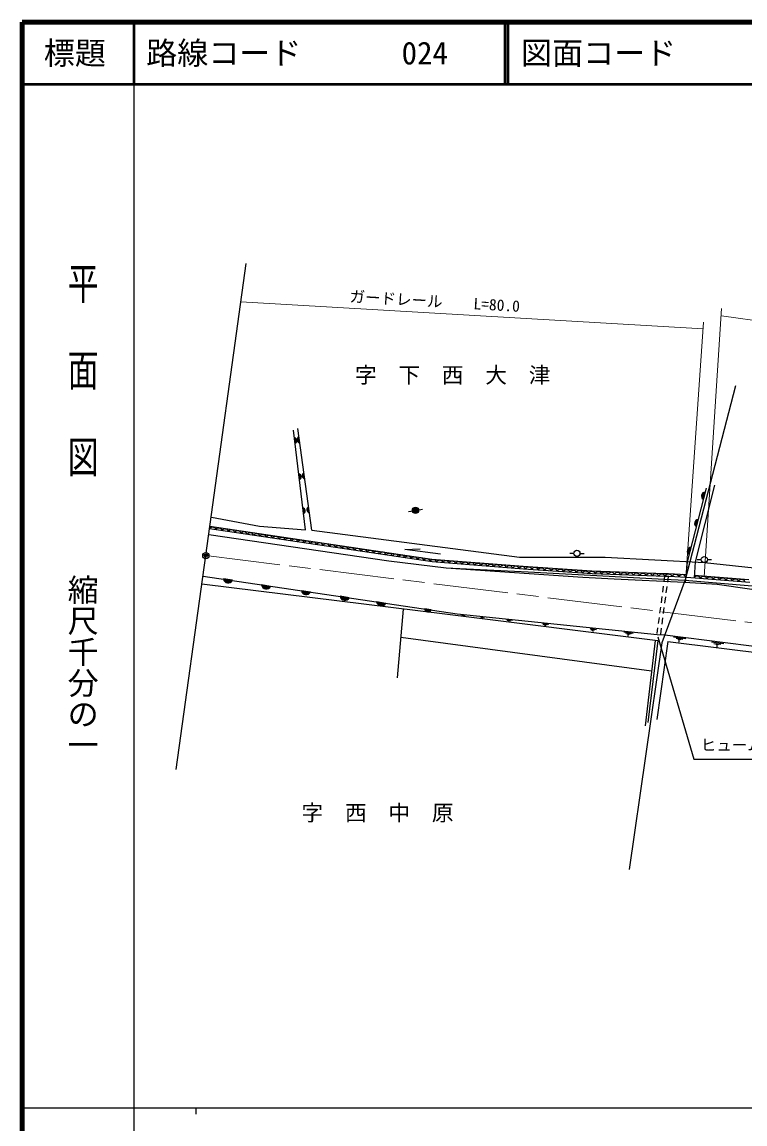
# Model space of a CAD drawing. Units: millimetres, scale not verified. Extents: x 40000 to 680000, y 20000 to 380000.
# Drawn here: x 40000 to 156459, y 202409 to 380000 of the extents above; entities that cross this region are included whole.
import ezdxf
from ezdxf.enums import TextEntityAlignment as Align

# ---------------------------------------------------------------- set-up
doc = ezdxf.new("R2010")
doc.units = ezdxf.units.MM
doc.header["$LTSCALE"] = 1000
doc.header["$PDMODE"] = 32
doc.header["$PDSIZE"] = 500
doc.linetypes.add('CHAIN', pattern=[18.5, 12, -1.5, 3.5, -1.5])
for name, color, linetype, lineweight in [('M-BGD', 7, 'Continuous', 25), ('M-BMK', 2, 'CHAIN', 13), ('M-BMK-SRVR', 3, 'Continuous', 25), ('M-STR-HTXT', 7, 'Continuous', 13), ('M-TTL', 2, 'Continuous', 140), ('M-TTL-BAND', 7, 'Continuous', 25), ('M-TTL-LINE', 7, 'Continuous', 50)]:
    doc.layers.add(name, color=color, linetype=linetype, lineweight=lineweight)
doc.layers.add('M-TTL-TXT', color=7, linetype='Continuous')
doc.styles.add('@ＭＳ ゴシック', font='')
doc.styles.add('ＭＳ ゴシック', font='')
doc.styles.get('@ＭＳ ゴシック').set_extended_font_data('@MS Gothic')
doc.styles.get('ＭＳ ゴシック').set_extended_font_data('MS Gothic')

msp = doc.modelspace()

# ---------------------------------------------------------------- hatches: boundary and pattern name
at = {"layer": 'M-BGD'}
for points in [[(83858, 313032), (83971, 312090, 0.71925)], [(84710, 312203), (84579, 313142, 0.71925)], [(85536, 306384), (85405, 307323, 0.71925)], [(84576, 307182), (84688, 306240, 0.71925)], [(149740, 303096), (150025, 304246, 0.71925)], [(85220, 301694), (85332, 300752, 0.71925)], [(86296, 300927), (86164, 301866, 0.71925)], [(103881, 301381, 0.92475), (102887, 301304, 0.03909), (102893, 301226), (103387, 301304)], [(103387, 301304), (102893, 301226, 0.92475), (103887, 301304, 0.03909), (103881, 301381)], [(148634, 298667), (148919, 299818, 0.71925)], [(147462, 294204), (147748, 295354, 0.71925)], [(73892, 290023), (72427, 290250, 0.71925)], [(80042, 289052), (78578, 289279, 0.71925)], [(86470, 288128), (85006, 288354, 0.71925)], [(92714, 287228), (91250, 287454, 0.71925)], [(98587, 286312), (97123, 286539, 0.71925)], [(105885, 285259), (104860, 285417, 0.71925)]]:
    msp.add_hatch(color=256, dxfattribs=at).paths.add_polyline_path(points)

# ---------------------------------------------------------------- linework, layer by layer
for p, q in [((154954, 321381), (146811, 290111)), ((86680, 298108), (84404, 314466)), ((85641, 298157), (83711, 314219)), ((83858, 313032), (83971, 312090)), ((84710, 312203), (84579, 313142)), ((85536, 306384), (85405, 307323)), ((84576, 307182), (84688, 306240)), ((150229, 304870), (147168, 293030)), ((151573, 305365), (148429, 293011)), ((149740, 303096), (150025, 304246)), ((70524, 300192), (78237, 298774)), ((85220, 301694), (85332, 300752)), ((86296, 300927), (86164, 301866)), ((102239, 301123), (103387, 301304)), ((103387, 301304), (104535, 301484)), ((70210, 298358), (106058, 293042)), ((70264, 298754), (105999, 293455)), ((78237, 298774), (85641, 298157)), ((148634, 298667), (148919, 299818)), ((70074, 297404), (99085, 293185)), ((86680, 298108), (120164, 293733)), ((101669, 294983), (104149, 295077)), ((107424, 294235), (101669, 294983)), ((147462, 294204), (147748, 295354)), ((99085, 293185), (108332, 292029)), ((105999, 293455), (120743, 292290)), ((106058, 293042), (120802, 291877)), ((120164, 293733), (133940, 293783)), ((128223, 294389), (128885, 294382)), ((129885, 294371), (130547, 294364)), ((133940, 293783), (149926, 292887)), ((147171, 293042), (147003, 290949)), ((148739, 293386), (149402, 293379)), ((150402, 293368), (151064, 293361)), ((108332, 292029), (121541, 291370)), ((108332, 292029), (130319, 290550)), ((120743, 292290), (131788, 291538)), ((120802, 291877), (131847, 291125)), ((121541, 291370), (134572, 290680)), ((131788, 291538), (143572, 291128)), ((148429, 293011), (148281, 290443)), ((149926, 292887), (159457, 291850)), ((69152, 290710), (110096, 284601)), ((73892, 290023), (72427, 290250)), ((130319, 290550), (135376, 290258)), ((131847, 291125), (143631, 290715)), ((134572, 290680), (143448, 290195)), ((135376, 290258), (146696, 289708)), ((146811, 290111), (143088, 279963)), ((143520, 290709), (143395, 289786)), ((143448, 290195), (146813, 290067)), ((143572, 291128), (144139, 291098)), ((143631, 290715), (144198, 290685)), ((144090, 290642), (143965, 289719)), ((144139, 291098), (147003, 290949)), ((144198, 290685), (147062, 290536)), ((146696, 289708), (151985, 289381)), ((146796, 290068), (157646, 289133)), ((147062, 290536), (148439, 290431)), ((148296, 290829), (157102, 290146)), ((148439, 290431), (157244, 289748)), ((68950, 289452), (108514, 284560)), ((80042, 289052), (78578, 289279)), ((86470, 288128), (85006, 288354)), ((143300, 289092), (143166, 288101)), ((143870, 289025), (143736, 288034)), ((151985, 289381), (157568, 288618)), ((92714, 287228), (91250, 287454)), ((98587, 286312), (97123, 286539)), ((143071, 287408), (142937, 286417)), ((143641, 287341), (143507, 286350)), ((101377, 285375), (100428, 274294)), ((105885, 285259), (104860, 285417)), ((108514, 284560), (142423, 280323)), ((110096, 284601), (142300, 281319)), ((110814, 284456), (111378, 284380)), ((111089, 284421), (111069, 284245)), ((113785, 284167), (114481, 284088)), ((142842, 285723), (142708, 284732)), ((143412, 285656), (143278, 284665)), ((113932, 284078), (114344, 284039)), ((114147, 284059), (114147, 283902)), ((118029, 283701), (119030, 283577)), ((118177, 283577), (118684, 283516)), ((118400, 283553), (118375, 283355)), ((123838, 283082), (124875, 282971)), ((123961, 282958), (124628, 282884)), ((124134, 282847), (124418, 282823)), ((124282, 282835), (124270, 282601)), ((142613, 284039), (142479, 283048)), ((143183, 283972), (143049, 282981)), ((101021, 280871), (141400, 275460)), ((131503, 282236), (132540, 282125)), ((131626, 282113), (132293, 282039)), ((131799, 282002), (132083, 281977)), ((131947, 281989), (131935, 281755)), ((136947, 281696), (138430, 281521)), ((137219, 281539), (138183, 281435)), ((137419, 281424), (137973, 281373)), ((137633, 281396), (137604, 280968)), ((142385, 282354), (142259, 281431)), ((142300, 281319), (143547, 281253)), ((142439, 280915), (148215, 261213)), ((142955, 282287), (142829, 281364)), ((143547, 281253), (191499, 275136)), ((144968, 280910), (146937, 280654)), ((145355, 280690), (146439, 280561)), ((143088, 279963), (137821, 243410)), ((142004, 280323), (140364, 266562)), ((142423, 280323), (140835, 267133)), ((144020, 280145), (142259, 267612)), ((144020, 280145), (197072, 273529)), ((145649, 280543), (146108, 280488)), ((145833, 280525), (145814, 280048)), ((151082, 280089), (153051, 279832)), ((151469, 279868), (152553, 279740)), ((151763, 279721), (152222, 279666)), ((151947, 279703), (151928, 279226)), ((148215, 261213), (180711, 261213))]:
    msp.add_line(p, q, dxfattribs=at)
for centre in [(103387, 301304), (129385, 294377), (149902, 293374)]:
    msp.add_circle(centre, 500, dxfattribs=at)
for centre, radius, start, end in [((83757, 312542), 500, 295.34769, 78.24963), ((84802, 312695), 500, 116.5071, 259.40904), ((85628, 306876), 500, 116.5071, 259.40904), ((84474, 306692), 500, 295.34769, 78.24963), ((150075, 303623), 625, 94.60039, 237.50233), ((85118, 301204), 500, 295.34769, 78.24963), ((86388, 301419), 500, 116.5071, 259.40904), ((70678, 298015), 581, 19.74072, 143.76229), ((71694, 297868), 581, 19.74072, 143.76229), ((148970, 299195), 625, 94.60039, 237.50233), ((72709, 297720), 581, 19.74072, 143.76229), ((73725, 297573), 581, 19.74072, 143.76229), ((74741, 297426), 581, 19.74072, 143.76229), ((75756, 297241), 581, 19.74072, 143.76229), ((76772, 297094), 581, 19.74072, 143.76229), ((77787, 296947), 581, 19.74072, 143.76229), ((78798, 296805), 581, 19.74072, 143.76229), ((79813, 296658), 581, 19.74072, 143.76229), ((80829, 296511), 581, 19.74072, 143.76229), ((81850, 296358), 581, 19.74072, 143.76229), ((82865, 296211), 581, 19.74072, 143.76229), ((83881, 296064), 581, 19.74072, 143.76229), ((84897, 295916), 581, 19.74072, 143.76229), ((85912, 295769), 581, 19.74072, 143.76229), ((86928, 295622), 581, 19.74072, 143.76229), ((87943, 295475), 581, 19.74072, 143.76229), ((88959, 295327), 581, 19.74072, 143.76229), ((89960, 295146), 581, 19.74072, 143.76229), ((90976, 294999), 581, 19.74072, 143.76229), ((91991, 294852), 581, 19.74072, 143.76229), ((93021, 294700), 581, 19.74072, 143.76229), ((94037, 294553), 581, 19.74072, 143.76229), ((95052, 294405), 581, 19.74072, 143.76229), ((96068, 294258), 581, 19.74072, 143.76229), ((147798, 294731), 625, 94.60039, 237.50233), ((97084, 294111), 581, 19.74072, 143.76229), ((98099, 293964), 581, 19.74072, 143.76229), ((99110, 293792), 581, 19.74072, 143.76229), ((100126, 293645), 581, 19.74072, 143.76229), ((101141, 293497), 581, 19.74072, 143.76229), ((102157, 293350), 581, 19.74072, 143.76229), ((103172, 293203), 581, 19.74072, 143.76229), ((104188, 293056), 581, 19.74072, 143.76229), ((105203, 292909), 581, 19.74072, 143.76229), ((106228, 292773), 581, 21.19743, 145.21899), ((107261, 292674), 581, 23.85158, 147.87314), ((108285, 292600), 581, 23.85158, 147.87314), ((109309, 292526), 581, 23.85158, 147.87314), ((110332, 292423), 581, 23.85158, 147.87314), ((111356, 292349), 581, 23.85158, 147.87314), ((112379, 292275), 581, 23.85158, 147.87314), ((113410, 292165), 581, 23.85158, 147.87314), ((114434, 292091), 581, 23.85158, 147.87314), ((115457, 292017), 581, 23.85158, 147.87314), ((116481, 291943), 581, 23.85158, 147.87314), ((117504, 291869), 581, 23.85158, 147.87314), ((118528, 291794), 581, 23.85158, 147.87314), ((119551, 291720), 581, 23.85158, 147.87314), ((120575, 291646), 581, 23.85158, 147.87314), ((121598, 291572), 581, 23.85158, 147.87314), ((122622, 291498), 581, 23.85158, 147.87314), ((123645, 291424), 581, 23.85158, 147.87314), ((124669, 291350), 581, 23.85158, 147.87314), ((125692, 291276), 581, 23.85158, 147.87314), ((126716, 291202), 581, 23.85158, 147.87314), ((127739, 291128), 581, 23.85158, 147.87314), ((128763, 291054), 581, 23.85158, 147.87314), ((129782, 290990), 581, 23.85158, 147.87314), ((130803, 290921), 581, 23.85158, 147.87314), ((131834, 290866), 581, 25.58021, 149.60177), ((132859, 290823), 581, 25.58021, 149.60177), ((133885, 290780), 581, 25.58021, 149.60177), ((134907, 290742), 581, 25.58021, 149.60177), ((135929, 290707), 581, 25.58021, 149.60177), ((136950, 290671), 581, 25.58021, 149.60177), ((73198, 290382), 781, 189.75208, 332.65402), ((137972, 290635), 581, 25.58021, 149.60177), ((138997, 290592), 581, 25.58021, 149.60177), ((140015, 290564), 581, 25.58021, 149.60177), ((141037, 290529), 581, 25.58021, 149.60177), ((142058, 290493), 581, 25.58021, 149.60177), ((143083, 290450), 581, 25.58021, 149.60177), ((144157, 290407), 610, 25.58021, 149.60177), ((145260, 290346), 641, 25.58021, 149.60177), ((146364, 290347), 594, 19.3068, 152.38063), ((148771, 290131), 581, 23.48965, 147.51122), ((149794, 290051), 581, 23.48965, 147.51122), ((150817, 289970), 581, 23.48965, 147.51122), ((151840, 289889), 581, 23.48965, 147.51122), ((152861, 289813), 581, 23.48965, 147.51122), ((153884, 289733), 581, 23.63465, 147.65622), ((154906, 289652), 581, 23.63465, 147.65622), ((155927, 289572), 581, 23.70197, 147.72353), ((79348, 289411), 781, 189.75208, 332.65402), ((85776, 288486), 781, 189.75208, 332.65402), ((92020, 287586), 781, 189.75208, 332.65402), ((97893, 286671), 781, 189.75208, 332.65402), ((105399, 285510), 547, 189.75208, 332.65402)]:
    msp.add_arc(centre, radius, start, end, dxfattribs=at)
msp.add_point((69610, 294005), dxfattribs=at)
at = {"layer": 'M-BMK'}
msp.add_line((69610, 294005), (167813, 281910), dxfattribs=at)
at = {"layer": 'M-BMK-SRVR'}
for p, q in [((69610, 294005), (76110, 341108)), ((64852, 259529), (69610, 294005))]:
    msp.add_line(p, q, dxfattribs=at)
msp.add_circle((69610, 294005), 500, dxfattribs=at)
msp.add_point((69610, 294005), dxfattribs=at)
at = {"layer": 'M-STR-HTXT'}
for p, q in [((75256, 334916), (149730, 330546)), ((149895, 290565), (152661, 333816)), ((152694, 332642), (192823, 326910)), ((146874, 289684), (149807, 331650))]:
    msp.add_line(p, q, dxfattribs=at)
at = {"layer": 'M-TTL'}
for p, q in [((40000, 380000), (40000, 20000)), ((680000, 380000), (40000, 380000))]:
    msp.add_line(p, q, dxfattribs=at)
at = {"layer": 'M-TTL-BAND'}
for p, q in [((58000, 370000), (58000, 20000)), ((40000, 205000), (579000, 205000)), ((68000, 205000), (68000, 204000))]:
    msp.add_line(p, q, dxfattribs=at)
at = {"layer": 'M-TTL-LINE'}
for p, q in [((58000, 380000), (58000, 370000)), ((117750, 380000), (117750, 370000)), ((118250, 380000), (118250, 370000)), ((40000, 370000), (680000, 370000))]:
    msp.add_line(p, q, dxfattribs=at)

# ---------------------------------------------------------------- texts
at = {"layer": 'M-BGD', "style": 'ＭＳ ゴシック'}
for s, height, p in [('字\u3000下\u3000西\u3000大\u3000津', 2566, (93630, 321055)), ('ヒューム管Φ＝300\u3000Ｌ＝10.3', 1833, (149335, 262013)), ('字\u3000西\u3000中\u3000原', 2566, (85016, 250505))]:
    msp.add_text(s, height=height, dxfattribs=at).set_placement(p, align=Align.BOTTOM_LEFT)
at = {"layer": 'M-STR-HTXT', "style": 'ＭＳ ゴシック'}
msp.add_text('ガードレール\u3000\u3000L=80.0', height=1833, rotation=356.635, dxfattribs=at).set_placement((92682, 334344), align=Align.BOTTOM_LEFT)
at = {"layer": 'M-TTL-BAND', "style": '@ＭＳ ゴシック', "width": 1.4}
msp.add_text('平  面  図', height=3666, rotation=270, dxfattribs=at).set_placement((49777, 306475), align=Align.MIDDLE_RIGHT)
at = {"layer": 'M-TTL-BAND', "style": '@ＭＳ ゴシック'}
msp.add_text('縮尺千分の一', height=3666, rotation=270, dxfattribs=at).set_placement((49777, 261030), align=Align.MIDDLE_RIGHT)
at = {"layer": 'M-TTL-TXT', "style": 'ＭＳ ゴシック'}
msp.add_text('標題', height=3666, dxfattribs=at).set_placement((48500, 375000), align=Align.MIDDLE_CENTER)
for s, p in [('路線コード', (60000, 375000)), ('024', (101142, 375000)), ('図面コード', (120380, 375000))]:
    msp.add_text(s, height=3666, dxfattribs=at).set_placement(p, align=Align.MIDDLE_LEFT)

doc.saveas('drawing.dxf')
